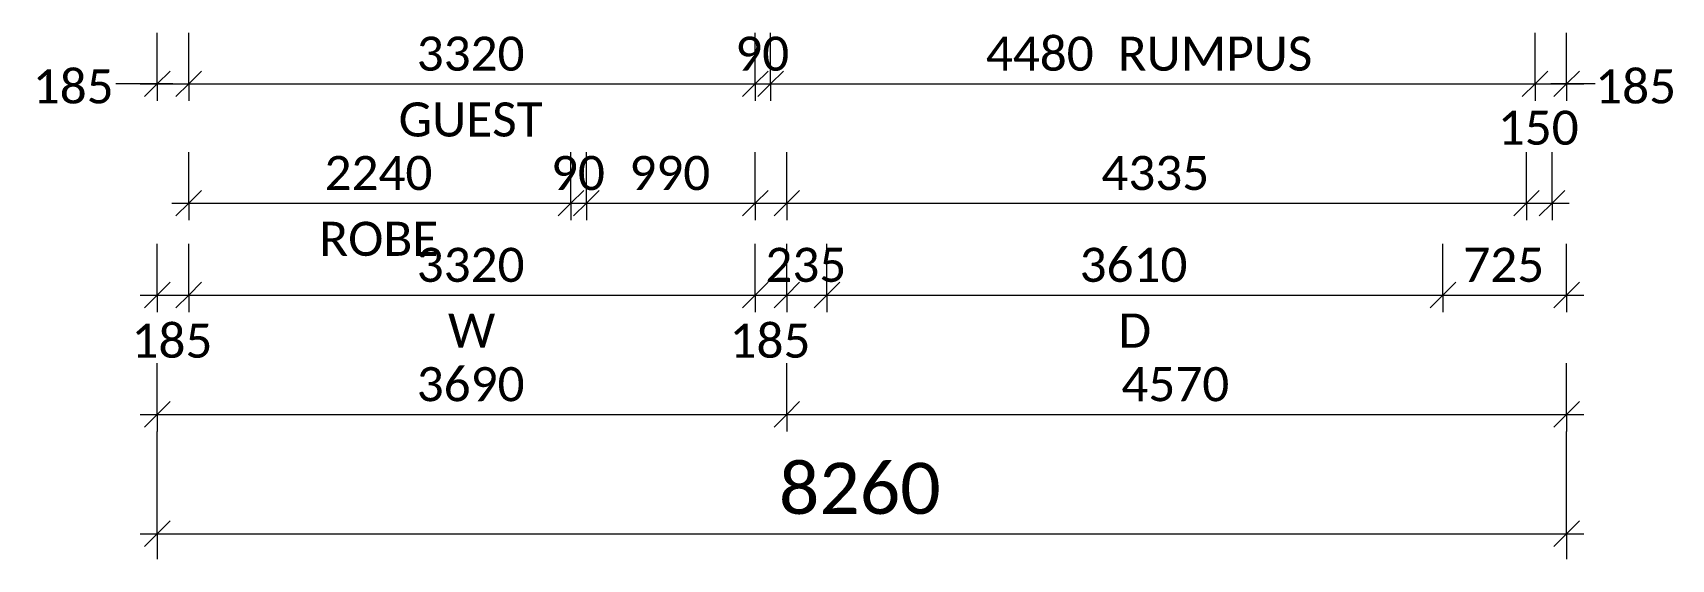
# Model space of a CAD drawing. Header units: millimetres. Extents: x 21531 to 45083, y 2320 to 36941.
# Drawn here: x 29971 to 39574, y 2320 to 5409 of the extents above; entities that cross this region are included whole.
import ezdxf

# ---------------------------------------------------------------- set-up
doc = ezdxf.new("R2010")
doc.units = ezdxf.units.MM
doc.layers.add('A-ANNO-DIMS', color=211, linetype='Continuous', lineweight=9)
doc.layers.add('A-ANNO-DIMS-100', color=211, linetype='Continuous', lineweight=9)
doc.styles.add('Calibri_1', font='calibri.ttf', dxfattribs={"height": 200})
doc.styles.add('Calibri_5', font='calibri.ttf', dxfattribs={"height": 300})
doc.dimstyles.new('2_0mm_Calibrii', dxfattribs={"dimscale": 304.8, "dimtxt": 235.469685, "dimasz": 0.492126, "dimexe": 0.328084, "dimexo": 0.0625, "dimgap": 0, "dimtad": 1, "dimdec": 0, "dimzin": 0, "dimdsep": 46, "dimtxsty": 'Calibri_1', "dimblk1": 'OBLIQUE', "dimblk2": 'OBLIQUE', "dimsah": 1, "dimcen": 0.09, "dimdle": 0.328084, "dimazin": 0, "dimtfac": 1, "dimtdec": 4, "dimtix": 1, "dimtmove": 0, "dimatfit": 3, "dimfxl": 0.984252, "dimfxlon": 1, "dimtvp": 1, "dimtolj": 1, "dimtzin": 0, "dimarcsym": 2})
doc.dimstyles.new('2_0mm_Calibrii_1', dxfattribs={"dimscale": 304.8, "dimtxt": 235.469685, "dimasz": 0.492126, "dimexe": 0.328084, "dimexo": 0.0625, "dimgap": 0, "dimtad": 1, "dimdec": 0, "dimzin": 0, "dimdsep": 46, "dimtxsty": 'Calibri_1', "dimblk1": 'OBLIQUE', "dimblk2": 'OBLIQUE', "dimsah": 1, "dimcen": 0.09, "dimdle": 0.328084, "dimazin": 0, "dimtfac": 1, "dimtdec": 4, "dimtix": 1, "dimtmove": 2, "dimatfit": 3, "dimfxl": 0.984252, "dimfxlon": 1, "dimtvp": 1, "dimtolj": 1, "dimtzin": 0, "dimarcsym": 2})
doc.dimstyles.new('2_0mm_Calibrii_2', dxfattribs={"dimscale": 304.8, "dimtxt": 235.469685, "dimasz": 0.492126, "dimexe": 0.328084, "dimexo": 0.0625, "dimgap": 0, "dimtad": 1, "dimdec": 0, "dimzin": 0, "dimdsep": 46, "dimtxsty": 'Calibri_1', "dimblk1": 'OBLIQUE', "dimblk2": 'OBLIQUE', "dimsah": 1, "dimcen": 0.09, "dimdle": 0.328084, "dimazin": 0, "dimtfac": 1, "dimtdec": 4, "dimtix": 1, "dimtmove": 1, "dimatfit": 3, "dimfxl": 0.984252, "dimfxlon": 1, "dimtvp": 1, "dimtolj": 1, "dimtzin": 0, "dimarcsym": 2})
doc.dimstyles.new('3_0mm_CALIBRI', dxfattribs={"dimscale": 304.8, "dimtxt": 353.204527, "dimasz": 0.492126, "dimexe": 0.492126, "dimexo": 0.0625, "dimgap": 0, "dimtad": 1, "dimdec": 0, "dimzin": 0, "dimdsep": 46, "dimtxsty": 'Calibri_5', "dimblk1": 'OBLIQUE', "dimblk2": 'OBLIQUE', "dimsah": 1, "dimcen": 0.09, "dimdle": 0.328084, "dimazin": 0, "dimtfac": 1, "dimtdec": 4, "dimtix": 1, "dimtmove": 0, "dimatfit": 3, "dimfxl": 1.968504, "dimfxlon": 1, "dimtvp": 1, "dimtolj": 1, "dimtzin": 0, "dimarcsym": 2})

# ---------------------------------------------------------------- blocks, each defined once
blk = doc.blocks.new('DIMBLOCK4-3_ FIRST FLOOR')
at = {"layer": 'A-ANNO-DIMS-100'}
for p, q in [((30700.4, 3170.2), (30700.4, 3470.2)), ((34390.4, 3170.2), (34390.4, 3470.2)), ((30600.4, 3170.2), (34390.4, 3170.2)), ((30700.4, 3170.2), (30625.4, 3095.2)), ((30700.4, 3170.2), (30775.4, 3245.2)), ((30700.4, 3170.2), (30700.4, 3070.2)), ((34390.4, 3170.2), (34315.4, 3095.2)), ((34390.4, 3170.2), (34465.4, 3245.2)), ((34390.4, 3170.2), (34390.4, 3070.2))]:
    blk.add_line(p, q, dxfattribs=at)
at = {"layer": 'A-ANNO-DIMS-100', "color": 0, "insert": (32221.2, 3447.4), "char_height": 200, "width": 778.208, "attachment_point": 1, "line_spacing_factor": 1.158048, "style": 'Calibri_1'}
blk.add_mtext('3690', dxfattribs=at)
blk = doc.blocks.new('_Oblique')
at = {"color": 0, "linetype": 'ByBlock', "lineweight": -2}
blk.add_line((-0.5, -0.5), (0.5, 0.5), dxfattribs=at)
blk = doc.blocks.new('DIMBLOCK5-3_ FIRST FLOOR')
at = {"layer": 'A-ANNO-DIMS-100'}
for p, q in [((34390.4, 3170.2), (34390.4, 3470.2)), ((38960.4, 3170.2), (38960.4, 3470.2)), ((34390.4, 3170.2), (34315.4, 3095.2)), ((34390.4, 3170.2), (34465.4, 3245.2)), ((34390.4, 3170.2), (39060.4, 3170.2)), ((34390.4, 3170.2), (34390.4, 3070.2)), ((38960.4, 3170.2), (38885.4, 3095.2)), ((38960.4, 3170.2), (39035.4, 3245.2)), ((38960.4, 3170.2), (38960.4, 3070.2))]:
    blk.add_line(p, q, dxfattribs=at)
at = {"layer": 'A-ANNO-DIMS-100', "color": 0, "insert": (36351.2, 3447.4), "char_height": 200, "width": 778.208, "attachment_point": 1, "line_spacing_factor": 1.158048, "style": 'Calibri_1'}
blk.add_mtext('4570', dxfattribs=at)
blk = doc.blocks.new('DIMBLOCK6-3_ FIRST FLOOR')
at = {"layer": 'A-ANNO-DIMS-100'}
for p, q in [((30700.4, 2470.2), (30700.4, 3070.2)), ((38960.4, 2470.2), (38960.4, 3070.2)), ((30700.4, 2470.2), (30775.4, 2545.2)), ((38960.4, 2470.2), (39035.4, 2545.2)), ((30600.4, 2470.2), (39060.4, 2470.2)), ((30700.4, 2470.2), (30625.4, 2395.2)), ((30700.4, 2470.2), (30700.4, 2320.2)), ((38960.4, 2470.2), (38885.4, 2395.2)), ((38960.4, 2470.2), (38960.4, 2320.2))]:
    blk.add_line(p, q, dxfattribs=at)
at = {"layer": 'A-ANNO-DIMS-100', "color": 0, "insert": (34344.1, 2886), "char_height": 300, "width": 1167.312, "attachment_point": 1, "line_spacing_factor": 1.158048, "style": 'Calibri_5'}
blk.add_mtext('8260', dxfattribs=at)
blk = doc.blocks.new('DIMBLOCK19-3_ FIRST FLOOR')
at = {"layer": 'A-ANNO-DIMS-100'}
for p, q in [((30700.4, 3870.2), (30700.4, 4170.2)), ((30885.4, 3870.2), (30885.4, 4170.2)), ((30700.4, 3870.2), (30775.4, 3945.2)), ((30885.4, 3870.2), (30960.4, 3945.2)), ((30600.4, 3870.2), (30885.4, 3870.2)), ((30700.4, 3870.2), (30625.4, 3795.2)), ((30700.4, 3870.2), (30700.4, 3770.2)), ((30885.4, 3870.2), (30810.4, 3795.2)), ((30885.4, 3870.2), (30885.4, 3770.2))]:
    blk.add_line(p, q, dxfattribs=at)
at = {"layer": 'A-ANNO-DIMS-100', "color": 0, "insert": (30549.8, 3702.3), "char_height": 200, "width": 583.656, "attachment_point": 1, "line_spacing_factor": 1.158048, "style": 'Calibri_1'}
blk.add_mtext('185', dxfattribs=at)
blk = doc.blocks.new('DIMBLOCK20-3_ FIRST FLOOR')
at = {"layer": 'A-ANNO-DIMS-100'}
for p, q in [((30885.4, 3870.2), (30885.4, 4170.2)), ((34205.4, 3870.2), (34205.4, 4170.2)), ((30885.4, 3870.2), (30960.4, 3945.2)), ((34205.4, 3870.2), (34280.4, 3945.2)), ((30885.4, 3870.2), (30810.4, 3795.2)), ((30885.4, 3870.2), (34205.4, 3870.2)), ((30885.4, 3870.2), (30885.4, 3770.2)), ((34205.4, 3870.2), (34130.4, 3795.2)), ((34205.4, 3870.2), (34205.4, 3770.2))]:
    blk.add_line(p, q, dxfattribs=at)
at = {"layer": 'A-ANNO-DIMS-100', "color": 0, "char_height": 200, "attachment_point": 1, "line_spacing_factor": 1.158048, "style": 'Calibri_1'}
for s, insert, width in [('3320', (32221.2, 4147.4), 778.208), ('W', (32404.5, 3761.3), 338.15)]:
    blk.add_mtext(s, dxfattribs=dict(at, insert=insert, width=width))
blk = doc.blocks.new('DIMBLOCK21-3_ FIRST FLOOR')
at = {"layer": 'A-ANNO-DIMS-100'}
for p, q in [((34205.4, 3870.2), (34205.4, 4170.2)), ((34390.4, 3870.2), (34390.4, 4170.2)), ((34205.4, 3870.2), (34280.4, 3945.2)), ((34390.4, 3870.2), (34465.4, 3945.2)), ((34205.4, 3870.2), (34130.4, 3795.2)), ((34205.4, 3870.2), (34490.4, 3870.2)), ((34205.4, 3870.2), (34205.4, 3770.2)), ((34390.4, 3870.2), (34315.4, 3795.2)), ((34390.4, 3870.2), (34390.4, 3770.2))]:
    blk.add_line(p, q, dxfattribs=at)
at = {"layer": 'A-ANNO-DIMS-100', "color": 0, "insert": (34054.8, 3702.3), "char_height": 200, "width": 583.656, "attachment_point": 1, "line_spacing_factor": 1.158048, "style": 'Calibri_1'}
blk.add_mtext('185', dxfattribs=at)
blk = doc.blocks.new('DIMBLOCK22-3_ FIRST FLOOR')
at = {"layer": 'A-ANNO-DIMS-100'}
for p, q in [((34390.4, 3870.2), (34390.4, 4170.2)), ((34625.4, 3870.2), (34625.4, 4170.2)), ((34390.4, 3870.2), (34465.4, 3945.2)), ((34625.4, 3870.2), (34700.4, 3945.2)), ((34290.4, 3870.2), (34625.4, 3870.2)), ((34390.4, 3870.2), (34315.4, 3795.2)), ((34390.4, 3870.2), (34390.4, 3770.2)), ((34625.4, 3870.2), (34550.4, 3795.2)), ((34625.4, 3870.2), (34625.4, 3770.2))]:
    blk.add_line(p, q, dxfattribs=at)
at = {"layer": 'A-ANNO-DIMS-100', "color": 0, "insert": (34264.8, 4147.4), "char_height": 200, "width": 583.656, "attachment_point": 1, "line_spacing_factor": 1.158048, "style": 'Calibri_1'}
blk.add_mtext('235', dxfattribs=at)
blk = doc.blocks.new('DIMBLOCK23-3_ FIRST FLOOR')
at = {"layer": 'A-ANNO-DIMS-100'}
for p, q in [((34625.4, 3870.2), (34625.4, 4170.2)), ((38235.4, 3870.2), (38235.4, 4170.2)), ((34625.4, 3870.2), (34700.4, 3945.2)), ((38235.4, 3870.2), (38310.4, 3945.2)), ((34625.4, 3870.2), (34550.4, 3795.2)), ((34625.4, 3870.2), (38235.4, 3870.2)), ((34625.4, 3870.2), (34625.4, 3770.2)), ((38235.4, 3870.2), (38160.4, 3795.2)), ((38235.4, 3870.2), (38235.4, 3770.2))]:
    blk.add_line(p, q, dxfattribs=at)
at = {"layer": 'A-ANNO-DIMS-100', "color": 0, "char_height": 200, "attachment_point": 1, "line_spacing_factor": 1.158048, "style": 'Calibri_1'}
for s, insert, width in [('3610', (36106.2, 4147.4), 778.208), ('D', (36333.9, 3761.3), 231.61)]:
    blk.add_mtext(s, dxfattribs=dict(at, insert=insert, width=width))
blk = doc.blocks.new('DIMBLOCK24-3_ FIRST FLOOR')
at = {"layer": 'A-ANNO-DIMS-100'}
for p, q in [((38235.4, 3870.2), (38235.4, 4170.2)), ((38960.4, 3870.2), (38960.4, 4170.2)), ((38235.4, 3870.2), (38310.4, 3945.2)), ((38960.4, 3870.2), (39035.4, 3945.2)), ((38235.4, 3870.2), (38160.4, 3795.2)), ((38235.4, 3870.2), (39060.4, 3870.2)), ((38235.4, 3870.2), (38235.4, 3770.2)), ((38960.4, 3870.2), (38885.4, 3795.2)), ((38960.4, 3870.2), (38960.4, 3770.2))]:
    blk.add_line(p, q, dxfattribs=at)
at = {"layer": 'A-ANNO-DIMS-100', "color": 0, "insert": (38354.8, 4147.4), "char_height": 200, "width": 583.656, "attachment_point": 1, "line_spacing_factor": 1.158048, "style": 'Calibri_1'}
blk.add_mtext('725', dxfattribs=at)
blk = doc.blocks.new('DIMBLOCK59-3_ FIRST FLOOR')
at = {"layer": 'A-ANNO-DIMS-100'}
for p, q in [((30700.4, 5109), (30700.4, 5409)), ((30885.4, 5109), (30885.4, 5409)), ((30600.4, 5109), (30885.4, 5109)), ((30700.4, 5109), (30625.4, 5034)), ((30700.4, 5109), (30775.4, 5184)), ((30700.4, 5109), (30700.4, 5009)), ((30885.4, 5109), (30810.4, 5034)), ((30885.4, 5109), (30960.4, 5184)), ((30885.4, 5109), (30885.4, 5009))]:
    blk.add_line(p, q, dxfattribs=at)
blk.add_ellipse((30457.5, 5109), major_axis=(335.4, 0), ratio=0.002897, start_param=0, end_param=1.570796, dxfattribs=at)
at = {"layer": 'A-ANNO-DIMS-100', "color": 0, "insert": (29971.1, 5194.2), "char_height": 200, "width": 583.656, "attachment_point": 1, "line_spacing_factor": 1.158048, "style": 'Calibri_1'}
blk.add_mtext('185', dxfattribs=at)
blk = doc.blocks.new('DIMBLOCK60-3_ FIRST FLOOR')
at = {"layer": 'A-ANNO-DIMS-100'}
for p, q in [((30885.4, 5109), (30885.4, 5409)), ((34205.4, 5109), (34205.4, 5409)), ((30885.4, 5109), (30810.4, 5034)), ((30885.4, 5109), (30960.4, 5184)), ((30885.4, 5109), (34205.4, 5109)), ((30885.4, 5109), (30885.4, 5009)), ((34205.4, 5109), (34130.4, 5034)), ((34205.4, 5109), (34280.4, 5184)), ((34205.4, 5109), (34205.4, 5009))]:
    blk.add_line(p, q, dxfattribs=at)
at = {"layer": 'A-ANNO-DIMS-100', "color": 0, "char_height": 200, "attachment_point": 1, "line_spacing_factor": 1.158048, "style": 'Calibri_1'}
for s, insert, width in [('3320', (32221.2, 5386.2), 778.208), ('GUEST', (32115, 5000.2), 1032.978)]:
    blk.add_mtext(s, dxfattribs=dict(at, insert=insert, width=width))
blk = doc.blocks.new('DIMBLOCK61-3_ FIRST FLOOR')
at = {"layer": 'A-ANNO-DIMS-100'}
for p, q in [((34205.4, 5109), (34205.4, 5409)), ((34295.4, 5109), (34295.4, 5409)), ((34205.4, 5109), (34130.4, 5034)), ((34205.4, 5109), (34280.4, 5184)), ((34205.4, 5109), (34295.4, 5109)), ((34205.4, 5109), (34205.4, 5009)), ((34295.4, 5109), (34220.4, 5034)), ((34295.4, 5109), (34370.4, 5184)), ((34295.4, 5109), (34295.4, 5009))]:
    blk.add_line(p, q, dxfattribs=at)
at = {"layer": 'A-ANNO-DIMS-100', "color": 0, "insert": (34088.3, 5386.2), "char_height": 200, "width": 389.104, "attachment_point": 1, "line_spacing_factor": 1.158048, "style": 'Calibri_1'}
blk.add_mtext('90', dxfattribs=at)
blk = doc.blocks.new('DIMBLOCK62-3_ FIRST FLOOR')
at = {"layer": 'A-ANNO-DIMS-100'}
for p, q in [((34295.4, 5109), (34295.4, 5409)), ((38775.4, 5109), (38775.4, 5409)), ((34295.4, 5109), (34220.4, 5034)), ((34295.4, 5109), (34370.4, 5184)), ((34295.4, 5109), (38775.4, 5109)), ((34295.4, 5109), (34295.4, 5009)), ((38775.4, 5109), (38700.4, 5034)), ((38775.4, 5109), (38850.4, 5184)), ((38775.4, 5109), (38775.4, 5009))]:
    blk.add_line(p, q, dxfattribs=at)
at = {"layer": 'A-ANNO-DIMS-100', "color": 0, "insert": (35556.9, 5386.2), "char_height": 200, "width": 2348.521, "attachment_point": 1, "line_spacing_factor": 1.158048, "style": 'Calibri_1'}
blk.add_mtext('4480  RUMPUS', dxfattribs=at)
blk = doc.blocks.new('DIMBLOCK63-3_ FIRST FLOOR')
at = {"layer": 'A-ANNO-DIMS-100'}
for p, q in [((38775.4, 5109), (38775.4, 5409)), ((38960.4, 5109), (38960.4, 5409)), ((38775.4, 5109), (38700.4, 5034)), ((38775.4, 5109), (38850.4, 5184)), ((38775.4, 5109), (39060.4, 5109)), ((38775.4, 5109), (38775.4, 5009)), ((38960.4, 5109), (38885.4, 5034)), ((38960.4, 5109), (39035.4, 5184)), ((38960.4, 5109), (38960.4, 5009))]:
    blk.add_line(p, q, dxfattribs=at)
blk.add_ellipse((39127.9, 5109), major_axis=(260, 0), ratio=0.003737, start_param=1.570796, end_param=3.141593, dxfattribs=at)
at = {"layer": 'A-ANNO-DIMS-100', "color": 0, "insert": (39127.9, 5194.2), "char_height": 200, "width": 583.656, "attachment_point": 1, "line_spacing_factor": 1.158048, "style": 'Calibri_1'}
blk.add_mtext('185', dxfattribs=at)
blk = doc.blocks.new('DIMBLOCK64-3_ FIRST FLOOR')
at = {"layer": 'A-ANNO-DIMS-100'}
for p, q in [((30885.4, 4409), (30885.4, 4709)), ((33125.4, 4409), (33125.4, 4709)), ((30885.4, 4409), (30960.4, 4484)), ((33125.4, 4409), (33200.4, 4484)), ((30785.4, 4409), (33125.4, 4409)), ((30885.4, 4409), (30810.4, 4334)), ((30885.4, 4409), (30885.4, 4309)), ((33125.4, 4409), (33050.4, 4334)), ((33125.4, 4409), (33125.4, 4309))]:
    blk.add_line(p, q, dxfattribs=at)
at = {"layer": 'A-ANNO-DIMS-100', "color": 0, "char_height": 200, "attachment_point": 1, "line_spacing_factor": 1.158048, "style": 'Calibri_1'}
for s, insert, width in [('2240', (31681.2, 4686.2), 778.208), ('ROBE', (31650.3, 4300.2), 852.323)]:
    blk.add_mtext(s, dxfattribs=dict(at, insert=insert, width=width))
blk = doc.blocks.new('DIMBLOCK65-3_ FIRST FLOOR')
at = {"layer": 'A-ANNO-DIMS-100'}
for p, q in [((33125.4, 4409), (33125.4, 4709)), ((33215.4, 4409), (33215.4, 4709)), ((33125.4, 4409), (33200.4, 4484)), ((33215.4, 4409), (33290.4, 4484)), ((33125.4, 4409), (33050.4, 4334)), ((33125.4, 4409), (33215.4, 4409)), ((33125.4, 4409), (33125.4, 4309)), ((33215.4, 4409), (33140.4, 4334)), ((33215.4, 4409), (33215.4, 4309))]:
    blk.add_line(p, q, dxfattribs=at)
at = {"layer": 'A-ANNO-DIMS-100', "color": 0, "insert": (33008.3, 4686.2), "char_height": 200, "width": 389.104, "attachment_point": 1, "line_spacing_factor": 1.158048, "style": 'Calibri_1'}
blk.add_mtext('90', dxfattribs=at)
blk = doc.blocks.new('DIMBLOCK66-3_ FIRST FLOOR')
at = {"layer": 'A-ANNO-DIMS-100'}
for p, q in [((33215.4, 4409), (33215.4, 4709)), ((34205.4, 4409), (34205.4, 4709)), ((33215.4, 4409), (33290.4, 4484)), ((34205.4, 4409), (34280.4, 4484)), ((33215.4, 4409), (33140.4, 4334)), ((33215.4, 4409), (34305.4, 4409)), ((33215.4, 4409), (33215.4, 4309)), ((34205.4, 4409), (34130.4, 4334)), ((34205.4, 4409), (34205.4, 4309))]:
    blk.add_line(p, q, dxfattribs=at)
at = {"layer": 'A-ANNO-DIMS-100', "color": 0, "insert": (33467.3, 4686.2), "char_height": 200, "width": 583.656, "attachment_point": 1, "line_spacing_factor": 1.158048, "style": 'Calibri_1'}
blk.add_mtext('990', dxfattribs=at)
blk = doc.blocks.new('DIMBLOCK72-3_ FIRST FLOOR')
at = {"layer": 'A-ANNO-DIMS-100'}
for p, q in [((34390.4, 4409), (34390.4, 4709)), ((38725.4, 4409), (38725.4, 4709)), ((34390.4, 4409), (34465.4, 4484)), ((38725.4, 4409), (38800.4, 4484)), ((34290.4, 4409), (38725.4, 4409)), ((34390.4, 4409), (34315.4, 4334)), ((34390.4, 4409), (34390.4, 4309)), ((38725.4, 4409), (38650.4, 4334)), ((38725.4, 4409), (38725.4, 4309))]:
    blk.add_line(p, q, dxfattribs=at)
at = {"layer": 'A-ANNO-DIMS-100', "color": 0, "insert": (36233.7, 4686.2), "char_height": 200, "width": 778.208, "attachment_point": 1, "line_spacing_factor": 1.158048, "style": 'Calibri_1'}
blk.add_mtext('4335', dxfattribs=at)
blk = doc.blocks.new('DIMBLOCK73-3_ FIRST FLOOR')
at = {"layer": 'A-ANNO-DIMS-100'}
for p, q in [((38725.4, 4409), (38725.4, 4709)), ((38875.4, 4409), (38875.4, 4709)), ((38725.4, 4409), (38800.4, 4484)), ((38875.4, 4409), (38950.4, 4484)), ((38725.4, 4409), (38650.4, 4334)), ((38725.4, 4409), (38975.4, 4409)), ((38725.4, 4409), (38725.4, 4309)), ((38875.4, 4409), (38800.4, 4334)), ((38875.4, 4409), (38875.4, 4309))]:
    blk.add_line(p, q, dxfattribs=at)
at = {"layer": 'A-ANNO-DIMS-100', "color": 0, "insert": (38557.3, 4951.9), "char_height": 200, "width": 583.656, "attachment_point": 1, "line_spacing_factor": 1.158048, "style": 'Calibri_1'}
blk.add_mtext('150', dxfattribs=at)

msp = doc.modelspace()

# ---------------------------------------------------------------- dimensions: what is measured, and where the dimension line sits
at = {"layer": 'A-ANNO-DIMS'}
for base, p1, p2, dimstyle, override, picture, middle in [((30885.4, 5109), (30700.4, 5409), (30885.4, 5409), '2_0mm_Calibrii_2', {"dimpost": '<>', "dimfxl": 185}, 'DIMBLOCK59-3_ FIRST FLOOR', (30263, 5060.9)), ((38960.4, 5109), (38775.4, 5409), (38960.4, 5409), '2_0mm_Calibrii_2', {"dimpost": '<>', "dimfxl": 185}, 'DIMBLOCK63-3_ FIRST FLOOR', (39419.8, 5060.9)), ((38875.4, 4409), (38725.4, 4709), (38875.4, 4709), '2_0mm_Calibrii_1', {"dimpost": '<>', "dimfxl": 150}, 'DIMBLOCK73-3_ FIRST FLOOR', (38849.1, 4818.5)), ((30885.4, 3870.2), (30700.4, 4170.2), (30885.4, 4170.2), '2_0mm_Calibrii_1', {"dimpost": '<>', "dimfxl": 185}, 'DIMBLOCK19-3_ FIRST FLOOR', (30841.6, 3568.9)), ((34390.4, 3870.2), (34205.4, 4170.2), (34390.4, 4170.2), '2_0mm_Calibrii_1', {"dimpost": '<>', "dimfxl": 185}, 'DIMBLOCK21-3_ FIRST FLOOR', (34346.6, 3568.9))]:
    dim = msp.add_linear_dim(base=base, p1=p1, p2=p2, dimstyle=dimstyle, override=override, dxfattribs=at)
    dim.commit()
    dim.dimension.update_dxf_attribs({"geometry": picture, "text_midpoint": middle, "dimtype": 160})
for base, p1, p2, text, override, picture, middle in [((34205.4, 5109), (30885.4, 5409), (34205.4, 5409), '<>\\XGUEST', {"dimpost": '<>', "dimfxl": 3320.000001}, 'DIMBLOCK60-3_ FIRST FLOOR', (32545.4, 5109)), ((33125.4, 4409), (30885.4, 4709), (33125.4, 4709), '<>\\XROBE', {"dimpost": '<>', "dimfxl": 2240}, 'DIMBLOCK64-3_ FIRST FLOOR', (32005.4, 4409)), ((34205.4, 3870.2), (30885.4, 4170.2), (34205.4, 4170.2), '<>\\XW', {"dimpost": '<>', "dimfxl": 3320.000001}, 'DIMBLOCK20-3_ FIRST FLOOR', (32545.4, 3870.2)), ((38235.4, 3870.2), (34625.4, 4170.2), (38235.4, 4170.2), '<>\\XD', {"dimpost": '<>', "dimfxl": 3610}, 'DIMBLOCK23-3_ FIRST FLOOR', (36430.4, 3870.2))]:
    dim = msp.add_linear_dim(base=base, p1=p1, p2=p2, text=text, dimstyle='2_0mm_Calibrii', override=override, dxfattribs=at)
    dim.commit()
    dim.dimension.update_dxf_attribs({"geometry": picture, "text_midpoint": middle})
for base, p1, p2, dimstyle, override, picture, middle in [((34295.4, 5109), (34205.4, 5409), (34295.4, 5409), '2_0mm_Calibrii', {"dimpost": '<>', "dimfxl": 90}, 'DIMBLOCK61-3_ FIRST FLOOR', (34250.4, 5211.5)), ((38775.4, 5109), (34295.4, 5409), (38775.4, 5409), '2_0mm_Calibrii', {"dimpost": '<> RUMPUS', "dimfxl": 4479.999999}, 'DIMBLOCK62-3_ FIRST FLOOR', (36535.4, 5211.5)), ((33215.4, 4409), (33125.4, 4709), (33215.4, 4709), '2_0mm_Calibrii', {"dimpost": '<>', "dimfxl": 90}, 'DIMBLOCK65-3_ FIRST FLOOR', (33170.4, 4511.5)), ((34205.4, 4409), (33215.4, 4709), (34205.4, 4709), '2_0mm_Calibrii', {"dimpost": '<>', "dimfxl": 990.000001}, 'DIMBLOCK66-3_ FIRST FLOOR', (33710.4, 4511.5)), ((38725.4, 4409), (34390.4, 4709), (38725.4, 4709), '2_0mm_Calibrii', {"dimpost": '<>', "dimfxl": 4334.999999}, 'DIMBLOCK72-3_ FIRST FLOOR', (36557.9, 4511.5)), ((34625.4, 3870.2), (34390.4, 4170.2), (34625.4, 4170.2), '2_0mm_Calibrii', {"dimpost": '<>', "dimfxl": 235}, 'DIMBLOCK22-3_ FIRST FLOOR', (34507.9, 3972.6)), ((38960.4, 3870.2), (38235.4, 4170.2), (38960.4, 4170.2), '2_0mm_Calibrii', {"dimpost": '<>', "dimfxl": 724.999999}, 'DIMBLOCK24-3_ FIRST FLOOR', (38597.9, 3972.6)), ((34390.4, 3170.2), (30700.4, 3470.2), (34390.4, 3470.2), '2_0mm_Calibrii', {"dimpost": '<>', "dimfxl": 3690.000001}, 'DIMBLOCK4-3_ FIRST FLOOR', (32545.4, 3272.6)), ((38960.4, 2470.2), (30700.4, 3070.2), (38960.4, 3070.2), '3_0mm_CALIBRI', {"dimpost": '<>', "dimfxl": 8260}, 'DIMBLOCK6-3_ FIRST FLOOR', (34830.4, 2623.8))]:
    dim = msp.add_linear_dim(base=base, p1=p1, p2=p2, dimstyle=dimstyle, override=override, dxfattribs=at)
    dim.commit()
    dim.dimension.update_dxf_attribs({"geometry": picture, "text_midpoint": middle})
dim = msp.add_linear_dim(base=(38960.4, 3170.2), p1=(34390.4, 3470.2), p2=(38960.4, 3470.2), angle=0, dimstyle='2_0mm_Calibrii', override={"dimpost": '<>', "dimfxl": 4569.999999}, dxfattribs=at)
dim.commit()
dim.dimension.update_dxf_attribs({"geometry": 'DIMBLOCK5-3_ FIRST FLOOR', "text_midpoint": (36675.4, 3272.6)})

doc.saveas('drawing.dxf')
